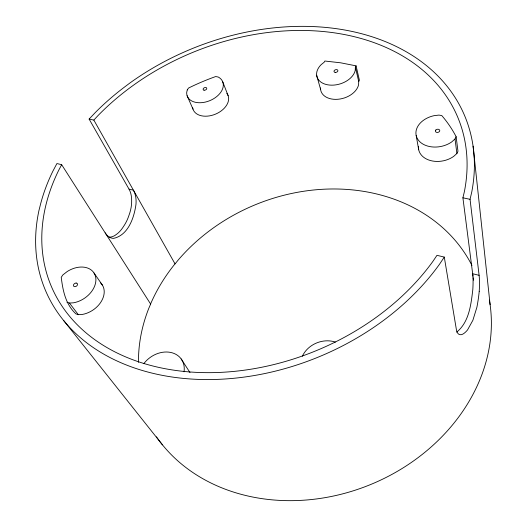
<?xml version="1.0" encoding="UTF-8"?>
<svg xmlns="http://www.w3.org/2000/svg" width="527" height="527" viewBox="0 0 527 527"><rect width="100%" height="100%" fill="white"/><g stroke="black" fill="none" stroke-linecap="round" stroke-linejoin="round"><path stroke-width="0.79" d="M355.376 67.1L355.238 70.381A19.894 13.386 -16.4 0 1 327.88 84.847A19.894 13.386 -16.4 0 1 321.2 64.604L324.125 62.278L324.863 61.027L340.679 62.812L356.081 65.862L355.376 67.1L358.716 81.487L358.591 84.761A19.565 13.353 -16.3 0 1 337.906 99.274A19.565 13.353 -16.3 0 1 320.535 87.95M479.221 291.293L479.438 287.551A33.412 5.263 -83.4 0 0 479.109 275.325L470.051 199.318L471.737 192.111A227.065 166.624 -22.3 0 0 371.667 36.653A227.065 166.624 -22.3 0 0 130.156 82.818L124.174 87.311A226.959 166.545 -22.3 0 0 95.499 112.33L89.116 119.082L129.023 189.127A27.523 18.188 -64.2 0 1 131.44 196.894L131.645 199.898A27.938 17.826 -68.9 0 1 129.82 212.855L128.707 216.09A27.918 17.101 -73.4 0 1 124.412 225.121L122.686 227.75A27.924 16.33 -77.6 0 1 116.994 233.955L115.057 235.358A27.951 15.514 -81.6 0 1 109.148 237.15M472.976 276.161L462.904 197.809L464.366 191.716A220.108 161.407 -22.3 0 0 347.313 35.125A220.108 161.407 -22.3 0 0 97.93 115.67L93.839 120.077L89.116 119.082M418.484 146.519A21.587 15.691 -10.6 0 0 430.263 160.491A21.587 15.691 -10.6 0 0 453.582 156.466L456.902 153.509L457.97 151.229L456.118 136.684A188.027 141.17 -20.8 0 0 441.778 115.571L438.945 115.084L434.011 115.683A21.976 15.77 -10.9 0 0 417.918 139.51A21.976 15.77 -10.9 0 0 451.646 141.974L455.025 138.976L456.118 136.684M444.287 257.09L439.511 264.238A227.065 166.624 -22.3 0 1 175.017 377.424A227.065 166.624 -22.3 0 1 38.958 210.471L40.592 203.982A226.959 166.545 -22.3 0 1 52.772 171.38L56.903 163.541L61.672 164.694L58.958 169.773A220.108 161.407 -22.3 0 0 154.404 366.377A220.108 161.407 -22.3 0 0 432.911 261.366L436.975 255.325L444.287 257.09L456.369 329.5A33.451 10.5 -66.9 0 0 459.827 334.645L461.178 334.691A33.847 9.697 -70.3 0 0 467.508 329.981L472.89 320.264L476.895 307.254A33.833 6.515 -80.2 0 0 479.221 291.293M358.716 81.487L359.401 80.262L356.081 65.862M456.672 332.122C469.116 322.228 471.026 304.448 472.805 289.659A33.405 5.817 -82.5 0 0 472.666 273.73L479.109 275.325M66.969 302.241L69.445 303.045L73.391 302.821A22.088 15.909 -33.9 0 0 95.657 277.143A22.088 15.909 -33.9 0 0 67.265 271.497L62.832 274.949L61.231 277.334C62.897 290.713 65.539 304.244 75.881 313.861L78.325 314.665L82.205 314.461A21.693 15.823 -34.2 0 0 101.5 301.108A21.693 15.823 -34.2 0 0 100.545 282.828M462.904 197.809L470.051 199.318M129.023 189.127L133.45 190.221A27.76 17.977 -66.2 0 1 135.999 204.16C134.24 217.434 128.298 235.266 113.562 238.369A27.786 14.782 -83.9 0 1 105.169 232.848M63.642 320.502L162.474 444.86M69.445 303.045L78.325 314.665M93.997 272.979L102.297 284.949M181.183 358.933L189.983 372.563M61.672 164.694L150.63 304.059L148.667 308.644A177.395 148.39 -22.3 0 0 138.482 362.352M93.839 120.077L175.05 263.902L178.258 259.956A177.395 148.39 -22.3 0 1 471.961 265.476M187.105 95.71L192.987 109.135M222.789 81.988L228.112 95.637M316.635 75.203L320.587 89.359M416.172 135.426L418.701 149.787M473.187 277.782L473.496 280.206M455.025 138.976L456.902 153.509M473.075 146.17L490.11 304.665M226.821 93.332A18.82 12.589 -22.4 0 1 215.675 114.063A18.82 12.589 -22.4 0 1 192.671 107.844M302.346 356.212A24.907 21.376 -21.8 0 1 335.389 342.082M143.825 363.65A24.242 19.387 -35.6 0 1 170.629 352.425A24.242 19.387 -35.6 0 1 184.022 371.812M489.385 300.107A182.968 153.12 -22.3 0 1 370.606 484.53A182.968 153.12 -22.3 0 1 156.453 436.837M150.551 304.053A177.395 148.39 -22.3 0 1 174.99 263.875M187.276 89.913L186.696 92.383A19.124 12.608 -22.4 0 0 211.439 99.926A19.124 12.608 -22.4 0 0 218.237 77.028L215.695 76.547A184.931 136.789 -22.3 0 0 188.528 88.055L187.276 89.913M435.803 130.07L435.539 130.459A2.2 1.574 -10.9 0 0 435.901 131.994A2.2 1.574 -10.9 0 0 437.937 132.363L438.484 132.191A2.2 1.574 -10.9 0 0 439.261 129.662A2.2 1.574 -10.9 0 0 435.803 130.07M76.151 283.065L75.631 283.111A2.207 1.588 -33.9 0 0 73.668 284.573A2.207 1.588 -33.9 0 0 73.945 286.405L74.347 286.596A2.207 1.588 -33.9 0 0 77.304 285.166A2.207 1.588 -33.9 0 0 76.151 283.065M204.054 90.196A1.91 1.258 -22.4 0 0 206.768 88.431A1.91 1.258 -22.4 0 0 203.995 87.937A1.91 1.258 -22.4 0 0 204.054 90.196M335.159 72.377A1.989 1.337 -16.4 0 0 337.886 70.559A1.989 1.337 -16.4 0 0 334.803 70.071A1.989 1.337 -16.4 0 0 335.159 72.377"/></g></svg>
